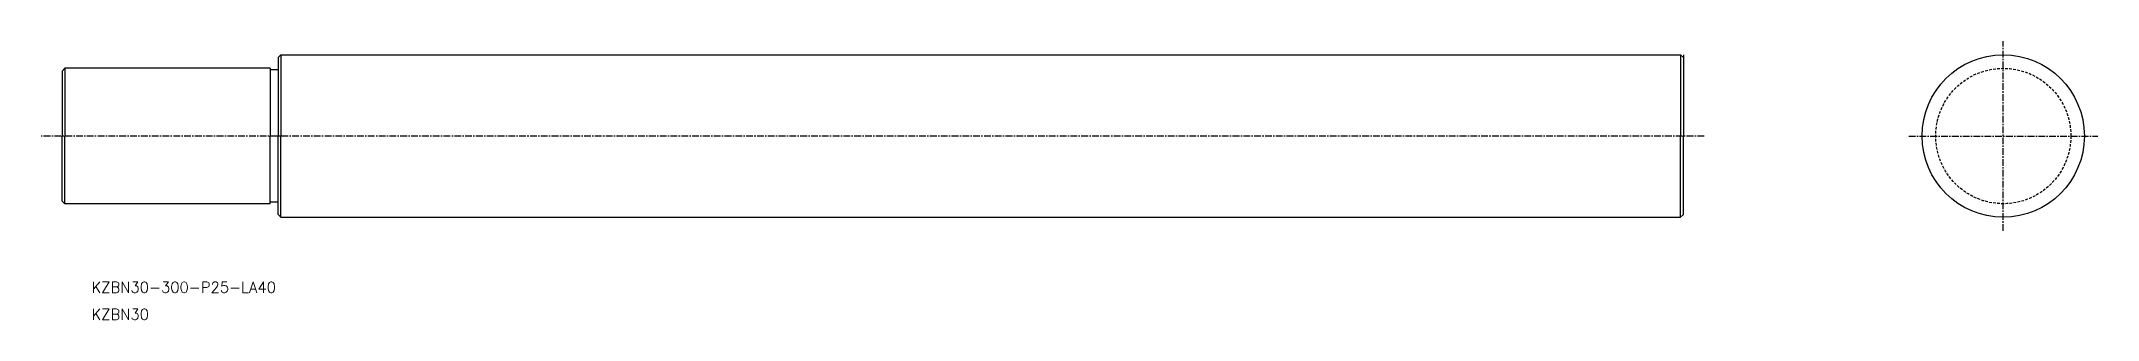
# Model space of a CAD drawing. Extents: x -24215 to -19844, y 30600 to 32056.
# Drawn here: x -24214.7 to -23834.2, y 32004.2 to 32055.6 of the extents above; entities outside this region: 1.
import ezdxf

# ---------------------------------------------------------------- set-up
doc = ezdxf.new("R2010")
doc.units = 0
doc.header["$PDMODE"] = 1
doc.linetypes.add('CENTER', pattern=[2, 1.25, -0.25, 0.25, -0.25])
doc.linetypes.add('DASHED', pattern=[0.75, 0.5, -0.25])
doc.layers.get('0').update_dxf_attribs({"linetype": 'CONTINUOUS'})
doc.layers.add('CENTER', color=1, linetype='CENTER')
doc.styles.add('MISUMI', font='txt.shx')

msp = doc.modelspace()

# ---------------------------------------------------------------- linework, layer by layer
at = {"color": 7, "linetype": 'CONTINUOUS'}
for p, q in [((-24170.87, 32052.6), (-24170.37, 32053.1)), ((-24170.87, 32052.6), (-24170.87, 32038.1)), ((-24170.37, 32053.1), (-23911.37, 32053.1)), ((-24170.37, 32053.1), (-24170.37, 32038.1)), ((-23911.37, 32053.1), (-23911.37, 32038.1)), ((-23910.87, 32052.6), (-23911.37, 32053.1)), ((-23910.87, 32053.1), (-23910.87, 32038.1)), ((-23910.87, 32052.6), (-23910.87, 32038.1)), ((-24210.87, 32050.1), (-24210.37, 32050.6)), ((-24210.87, 32050.1), (-24210.87, 32038.1)), ((-24172.37, 32050.6), (-24210.37, 32050.6)), ((-24210.37, 32050.6), (-24210.37, 32038.1)), ((-24172.37, 32050.6), (-24172.37, 32038.1)), ((-24170.87, 32050.3), (-24172.37, 32050.3)), ((-24210.87, 32026.1), (-24210.87, 32038.1)), ((-24210.37, 32025.6), (-24210.37, 32038.1)), ((-24172.37, 32025.6), (-24172.37, 32038.1)), ((-24170.87, 32023.6), (-24170.87, 32038.1)), ((-24170.37, 32023.1), (-24170.37, 32038.1)), ((-23911.37, 32023.1), (-23911.37, 32038.1)), ((-23910.87, 32023.6), (-23910.87, 32038.1)), ((-24210.87, 32026.1), (-24210.37, 32025.6)), ((-24172.37, 32025.6), (-24210.37, 32025.6)), ((-24170.87, 32025.9), (-24172.37, 32025.9)), ((-24170.87, 32023.6), (-24170.37, 32023.1)), ((-24170.37, 32023.1), (-23911.37, 32023.1)), ((-23910.87, 32023.6), (-23911.37, 32023.1))]:
    msp.add_line(p, q, dxfattribs=at)
msp.add_circle((-23851.67, 32038.1), 15, dxfattribs=at)
at = {"color": 3, "linetype": 'DASHED'}
msp.add_circle((-23851.67, 32038.1), 12.5, dxfattribs=at)
at = {"color": 7, "linetype": 'CONTINUOUS'}
msp.add_point((-19844.35, 30599.58), dxfattribs=at)
at = {"layer": 'CENTER', "color": 1, "linetype": 'CENTER'}
for p, q in [((-23851.67, 32020.6), (-23851.67, 32055.6)), ((-23907.02, 32038.1), (-24214.73, 32038.1)), ((-23869.17, 32038.1), (-23834.17, 32038.1))]:
    msp.add_line(p, q, dxfattribs=at)

# ---------------------------------------------------------------- texts
at = {"color": 7, "linetype": 'CONTINUOUS', "style": 'MISUMI'}
for s, p in [('KZBN30-300-P25-LA40', (-24205.41, 32009.18)), ('KZBN30', (-24205.41, 32004.18))]:
    msp.add_text(s, height=2, dxfattribs=at).set_placement(p)

doc.saveas('drawing.dxf')
